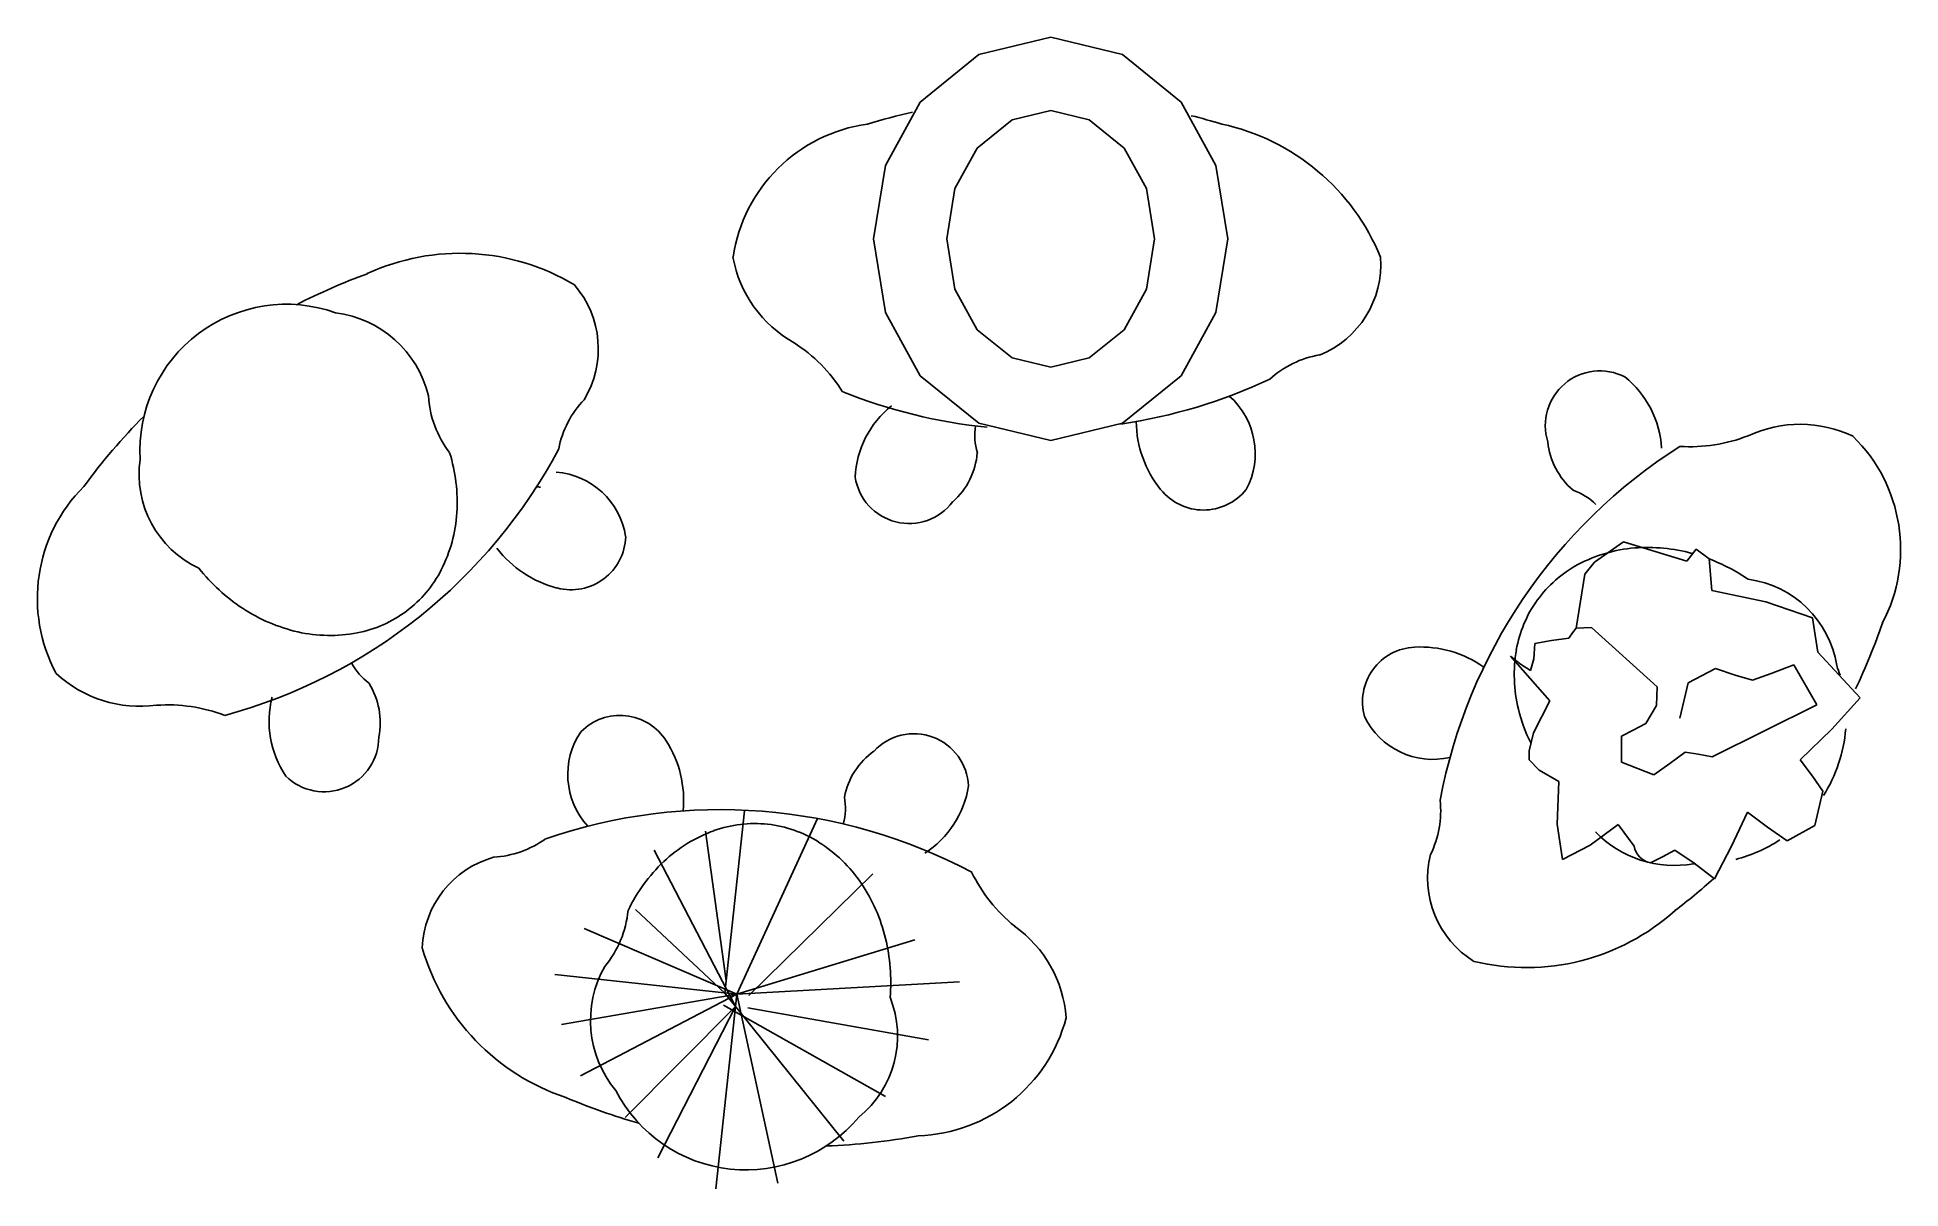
# Model space of a CAD drawing. Extents: x -0.79 to 0.74, y -0.43 to 0.51.
import ezdxf

# ---------------------------------------------------------------- set-up
doc = ezdxf.new("R2010")
doc.units = 0
doc.header["$MEASUREMENT"] = 0

msp = doc.modelspace()

# ---------------------------------------------------------------- linework, layer by layer
at = {"color": 0, "linetype": 'ByBlock'}
for p, q in [((0.0417, 0.5096), (-0.0172, 0.4954)), ((0.1006, 0.4954), (0.0417, 0.5096)), ((-0.0172, 0.4954), (-0.0651, 0.4565)), ((0.1484, 0.4565), (0.1006, 0.4954)), ((-0.0651, 0.4565), (-0.0935, 0.4047)), ((0.0417, 0.4496), (0.0101, 0.4419)), ((0.0733, 0.4419), (0.0417, 0.4496)), ((0.1769, 0.4047), (0.1484, 0.4565)), ((0.0101, 0.4419), (-0.0184, 0.4188)), ((0.1018, 0.4188), (0.0733, 0.4419)), ((-0.0184, 0.4188), (-0.0366, 0.3857)), ((0.12, 0.3857), (0.1018, 0.4188)), ((-0.0935, 0.4047), (-0.1033, 0.3446)), ((0.1867, 0.3446), (0.1769, 0.4047)), ((-0.0366, 0.3857), (-0.0433, 0.3446)), ((0.1267, 0.3446), (0.12, 0.3857)), ((-0.1033, 0.3446), (-0.0935, 0.2844)), ((-0.0433, 0.3446), (-0.0366, 0.3034)), ((0.12, 0.3034), (0.1267, 0.3446)), ((0.1769, 0.2844), (0.1867, 0.3446)), ((-0.0366, 0.3034), (-0.0184, 0.2703)), ((0.1018, 0.2703), (0.12, 0.3034)), ((-0.0935, 0.2844), (-0.0651, 0.2326)), ((0.1484, 0.2326), (0.1769, 0.2844)), ((-0.0184, 0.2703), (0.0101, 0.2472)), ((0.0733, 0.2472), (0.1018, 0.2703)), ((0.0101, 0.2472), (0.0417, 0.2396)), ((0.0417, 0.2396), (0.0733, 0.2472)), ((-0.0651, 0.2326), (-0.0172, 0.1937)), ((0.1006, 0.1937), (0.1484, 0.2326)), ((-0.0172, 0.1937), (0.0417, 0.1796)), ((0.0417, 0.1796), (0.1006, 0.1937)), ((0.5104, 0.0968), (0.4868, 0.0802)), ((0.5624, 0.0809), (0.5104, 0.0968)), ((0.4868, 0.0802), (0.4789, 0.0702)), ((0.5701, 0.0907), (0.5624, 0.0809)), ((0.5806, 0.0827), (0.5701, 0.0907)), ((0.5827, 0.0569), (0.5806, 0.0827)), ((0.4789, 0.0702), (0.4753, 0.0482)), ((0.4753, 0.0482), (0.4717, 0.0261)), ((0.6271, 0.0477), (0.5827, 0.0569)), ((0.6651, 0.0344), (0.6271, 0.0477)), ((0.6674, 0.0203), (0.6651, 0.0344)), ((0.4516, 0.0159), (0.4379, 0.0135)), ((0.4658, 0.018), (0.4516, 0.0159)), ((0.4688, 0.0222), (0.4658, 0.018)), ((0.4717, 0.0261), (0.4688, 0.0222)), ((0.4842, 0.0266), (0.4717, 0.0261)), ((0.5381, -0.0219), (0.4842, 0.0266)), ((0.6696, 0.0065), (0.6674, 0.0203)), ((0.4262, -0.0033), (0.4181, 0.0031)), ((0.4181, 0.0031), (0.4501, -0.0335)), ((0.4371, 0.0011), (0.4343, -0.0086)), ((0.4379, 0.0135), (0.4371, 0.0011)), ((0.6867, -0.0121), (0.6696, 0.0065)), ((0.4343, -0.0086), (0.4262, -0.0033)), ((0.5634, -0.0187), (0.5858, -0.007)), ((0.5858, -0.007), (0.6019, -0.0125)), ((0.6019, -0.0125), (0.616, -0.0165)), ((0.616, -0.0165), (0.6314, -0.0111)), ((0.6314, -0.0111), (0.6498, -0.0039)), ((0.6498, -0.0039), (0.6687, -0.0367)), ((0.7043, -0.0309), (0.6867, -0.0121)), ((0.5374, -0.0371), (0.5381, -0.0219)), ((0.5566, -0.0475), (0.5634, -0.0187)), ((0.4501, -0.0335), (0.4368, -0.0597)), ((0.5287, -0.052), (0.5374, -0.0371)), ((0.6687, -0.0367), (0.5831, -0.0791)), ((0.6809, -0.0566), (0.7043, -0.0309)), ((0.4368, -0.0597), (0.4332, -0.0743)), ((0.5088, -0.0624), (0.5183, -0.0573)), ((0.5183, -0.0573), (0.5287, -0.052)), ((0.6552, -0.0818), (0.6809, -0.0566)), ((0.4332, -0.0743), (0.4332, -0.0818)), ((0.5088, -0.0837), (0.5088, -0.0624)), ((0.5611, -0.0755), (0.5483, -0.0846)), ((0.5716, -0.077), (0.5611, -0.0755)), ((0.4332, -0.0818), (0.4414, -0.09)), ((0.4414, -0.09), (0.4575, -0.0993)), ((0.5354, -0.0939), (0.5088, -0.0837)), ((0.5483, -0.0846), (0.5354, -0.0939)), ((0.5831, -0.0791), (0.5716, -0.077)), ((0.6652, -0.095), (0.6552, -0.0818)), ((0.4575, -0.0993), (0.4562, -0.1344)), ((0.6737, -0.1074), (0.6652, -0.095)), ((0.6671, -0.1353), (0.6737, -0.1074)), ((-0.225, -0.2725), (-0.2088, -0.1233)), ((-0.2151, -0.2735), (-0.1492, -0.1298)), ((0.4562, -0.1344), (0.4606, -0.1633)), ((0.4832, -0.1515), (0.5061, -0.1345)), ((0.5061, -0.1345), (0.5192, -0.1523)), ((0.5988, -0.1522), (0.612, -0.1246)), ((0.612, -0.1246), (0.6283, -0.1367)), ((0.6283, -0.1367), (0.6444, -0.148)), ((0.6444, -0.148), (0.6671, -0.1353)), ((-0.224, -0.2625), (-0.2408, -0.14)), ((0.4606, -0.1633), (0.4832, -0.1515)), ((0.5849, -0.179), (0.5988, -0.1522)), ((-0.2162, -0.2835), (-0.2827, -0.1555)), ((0.5327, -0.166), (0.5425, -0.161)), ((0.5425, -0.161), (0.5525, -0.1556)), ((0.5525, -0.1556), (0.5684, -0.1661)), ((0.5684, -0.1661), (0.5849, -0.179)), ((-0.2052, -0.2746), (-0.1038, -0.175)), ((-0.1038, -0.175), (-0.1038, -0.175)), ((-0.225, -0.2725), (-0.2981, -0.2042)), ((-0.2151, -0.2735), (-0.34, -0.2197)), ((-0.2151, -0.2735), (-0.0694, -0.229)), ((-0.2151, -0.2735), (-0.3642, -0.2573)), ((-0.2151, -0.2735), (-0.3586, -0.2982)), ((-0.2151, -0.2735), (-0.343, -0.3401)), ((-0.2151, -0.2735), (-0.2324, -0.4326)), ((-0.225, -0.2725), (-0.1276, -0.3937)), ((-0.2151, -0.2735), (-0.0329, -0.2632)), ((-0.2151, -0.2735), (-0.1816, -0.4281)), ((-0.2162, -0.2835), (-0.3065, -0.3743)), ((-0.2162, -0.2835), (-0.2799, -0.4073)), ((-0.2261, -0.2824), (-0.0934, -0.3572)), ((-0.2062, -0.2846), (-0.0582, -0.3107))]:
    msp.add_line(p, q, dxfattribs=at)
for centre, radius, start, end in [((0.0367, -0.04), 0.5, 102.4808, 106.858), ((0.0367, -0.04), 0.5, 73.142, 76.1133), ((-0.0903, 0.3104), 0.1294, 98.0008, 171.4768), ((0.1431, 0.2605), 0.1822, 22.2672, 77.7749), ((-0.4416, 0.1506), 0.1822, 59.1371, 114.6448), ((-0.1192, 0.3475), 0.1007, 190.2628, 240.8126), ((0.2319, 0.3238), 0.08, 291.8643, 4.1249), ((-0.3464, -0.1537), 0.5, 110.0119, 117.2624), ((-0.4085, 0.2545), 0.08, 328.7342, 40.9948), ((-0.5837, 0.1711), 0.12, 70.4272, 183.3126), ((-0.555, 0.1949), 0.09, 13.6693, 82.6904), ((-0.2386, 0.1502), 0.13, 32.1807, 57.2869), ((0.2751, 0.17), 0.0807, 99.5598, 132.0855), ((0.0342, 0.6279), 0.4397, 278.5002, 295.1481), ((0.4912, 0.1919), 0.0447, 62.9126, 197.3396), ((0.4617, 0.1691), 0.08, 3.0534, 51.4963), ((-0.3837, 0.221), 0.084, 183.2946, 217.6495), ((0.0342, 0.6279), 0.4397, 248.2805, 264.2001), ((0.1466, 0.169), 0.0625, 331.8709, 48.7), ((-0.3464, -0.1537), 0.5, 135.0528, 143.7279), ((-0.2817, 0.1574), 0.0807, 136.4297, 168.9554), ((-0.0384, 0.1458), 0.08, 128.8911, 177.334), ((0.0296, 0.1839), 0.05, 171.219, 196.6634), ((0.2023, 0.1963), 0.0906, 180.7427, 218.7764), ((0.5649, 0.3045), 0.13, 266.3431, 291.4492), ((0.655, 0.0922), 0.1007, 64.4251, 114.9749), ((0.6079, 0.0905), 0.1294, 332.1632, 45.6391), ((-0.7492, 0.3791), 0.4397, 285.1504, 332.018), ((-0.5797, 0.129), 0.1357, 356.4438, 17.4346), ((-0.0789, 0.1748), 0.0608, 311.8668, 355.0031), ((0.7925, -0.1963), 0.4397, 122.4429, 169.3105), ((0.509, 0.1849), 0.0608, 186.0292, 229.1654), ((-0.6195, 0.152), 0.0849, 171.7967, 245.0028), ((-0.3679, 0.0915), 0.0625, 8.7408, 85.5699), ((-0.6582, 0.0504), 0.1294, 134.8707, 208.3467), ((-0.3839, 0.0795), 0.0625, 82.5204, 85.5699), ((-0.0741, 0.1564), 0.0447, 188.7503, 323.1773), ((0.1667, 0.1674), 0.0447, 218.4986, 321.5014), ((0.4528, 0.0917), 0.05, 45.3814, 70.8258), ((-0.5621, 0.1279), 0.1181, 332.8013, 356.4438), ((-0.3508, 0.1022), 0.0447, 255.3685, 358.3713), ((0.5291, -0.026), 0.1181, 94.5884, 118.231), ((0.5305, -0.0436), 0.1357, 74.568, 94.5884), ((-0.3397, 0.1467), 0.0906, 217.6126, 255.6463), ((0.5198, -0.0087), 0.0985, 118.231, 144.1623), ((0.5242, -0.065), 0.1581, 56.033, 69.1062), ((-0.5321, 0.174), 0.1581, 218.7406, 236.3052), ((-0.5446, 0.1189), 0.0985, 306.8699, 332.8013), ((0.6012, -0.018), 0.0849, 9.0891, 82.2953), ((0.5198, -0.0087), 0.0985, 144.1623, 170.0937), ((-0.5445, 0.1554), 0.1357, 236.3052, 257.296), ((-0.5446, 0.1189), 0.0985, 280.9385, 306.8699), ((-0.5484, 0.1382), 0.1181, 257.296, 280.9385), ((0.2496, 0.1927), 0.5, 334.3735, 341.0203), ((0.3416, -0.0341), 0.0447, 92.6609, 195.6638), ((0.3441, -0.0799), 0.0906, 54.905, 92.9387), ((0.5392, -0.0121), 0.1181, 170.0937, 193.7363), ((-0.7036, 0.0628), 0.1007, 227.1327, 277.6825), ((-0.4864, 0.0212), 0.05, 208.0889, 233.5333), ((0.5727, -0.0468), 0.12, 16.6106, 20.605), ((-0.518, -0.0501), 0.08, 165.7609, 214.2039), ((-0.5678, -0.0512), 0.0608, 348.7367, 31.873), ((-0.6807, -0.1667), 0.13, 69.0506, 94.1568), ((-0.3108, -0.09), 0.0447, 32.2951, 135.298), ((0.5563, -0.0079), 0.1357, 193.7363, 206.1913), ((-0.291, -0.0937), 0.0625, 145.6675, 222.4965), ((-0.0702, -0.105), 0.0447, 2.5468, 136.9738), ((0.3546, -0.0188), 0.0625, 206.0333, 282.8623), ((0.5727, -0.0468), 0.12, 327.6663, 355.4515), ((-0.5529, -0.0631), 0.0447, 225.6202, 0.0472), ((-0.3493, -0.1148), 0.0906, 354.5392, 32.5729), ((-0.0675, -0.1239), 0.0608, 125.6634, 168.7996), ((-0.1046, -0.0907), 0.08, 302.6876, 351.1305), ((-0.1763, -0.1212), 0.05, 345.0156, 10.46), ((0.2802, -0.1235), 0.0807, 333.7222, 6.2479), ((-0.2288, -0.5621), 0.4397, 62.0771, 108.9447), ((-0.2006, -0.2323), 0.0985, 83.7966, 109.7279), ((-0.2006, -0.2323), 0.0985, 57.8652, 83.7966), ((-0.4189, -0.0808), 0.0807, 273.3564, 305.8821), ((-0.1939, -0.2508), 0.1181, 109.7279, 133.3705), ((-0.211, -0.249), 0.1181, 34.2226, 57.8652), ((0.5523, -0.0781), 0.09, 224.0394, 279.9828), ((0.5362, -0.1491), 0.0173, 190.9351, 258.3114), ((0.5727, -0.0468), 0.12, 284.291, 303.2276), ((-0.3926, -0.2384), 0.08, 105.6609, 177.9215), ((-0.1818, -0.2636), 0.1357, 133.3705, 154.3612), ((0.4302, -0.1785), 0.08, 166.0266, 238.2873), ((0.5727, -0.0468), 0.12, 267.7197, 268.031), ((-0.2256, -0.2589), 0.1357, 13.2319, 34.2226), ((0.0939, -0.1166), 0.13, 205.9773, 231.0834), ((0.2496, 0.1927), 0.5, 307.3044, 311.9848), ((-0.3878, -0.197), 0.084, 320.2213, 354.5761), ((0.4309, -0.0695), 0.1822, 256.4296, 311.9372), ((-0.2473, -0.264), 0.1581, 355.6672, 13.2319), ((-0.0461, -0.2999), 0.1007, 4.0593, 54.6091), ((-0.2975, -0.1851), 0.1822, 196.0638, 251.5714), ((-0.2449, -0.2949), 0.09, 150.596, 219.617), ((-0.1685, -0.3077), 0.0849, 308.7233, 21.9295), ((-0.0708, -0.2599), 0.1294, 271.7974, 345.2733), ((-0.1592, 0.1021), 0.5, 246.9386, 254.1891), ((-0.2076, -0.2972), 0.12, 207.3539, 320.2392), ((-0.1592, 0.1021), 0.5, 271.9795, 280.6545)]:
    msp.add_arc(centre, radius, start, end, dxfattribs=at)

doc.saveas('drawing.dxf')
